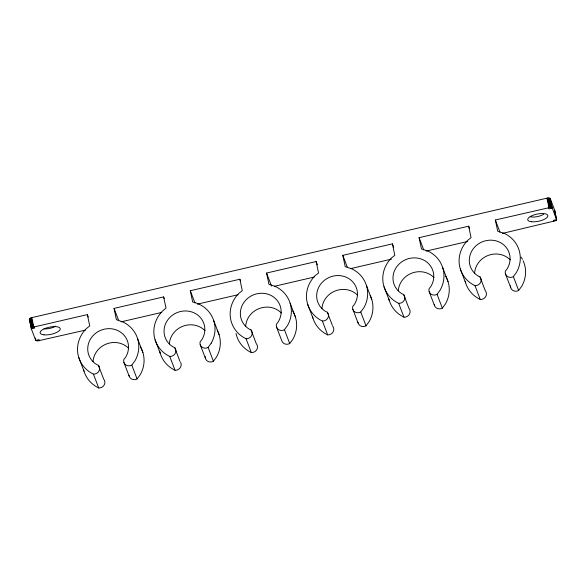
<?xml version="1.0" encoding="UTF-8"?>
<svg xmlns="http://www.w3.org/2000/svg" width="586" height="586" viewBox="0 0 586 586"><rect width="100%" height="100%" fill="white"/><g stroke="black" fill="none" stroke-linecap="round" stroke-linejoin="round"><path stroke-width="0.88" d="M502.407 233.418L556.004 220.622L556.671 219.904L554.715 210.33L550.195 198.493L546.95 198.171L31.791 317.634L29.329 319.121L30.267 321.824M85.549 330.086L37.372 341.001L35.717 340.385L31.285 328.695L31.981 327.808L34.208 326.929L87.351 314.601L88.281 317.048M554.715 210.33L556.583 220.08M556.671 219.904L552.268 208.045L550.217 207.437L495.346 219.992L497.726 231.265L504.385 233.426A30.86 28.795 -20.9 0 1 516.537 272.3L513.373 276.614A5.552 5.179 -20.9 0 1 507.271 276.365A5.552 5.179 -20.9 0 1 505.447 270.9L506.707 269.479A20.576 19.192 -20.9 0 0 500.957 242.904A20.576 19.192 -20.9 0 0 472.682 249.599A20.576 19.192 -20.9 0 0 478.425 276.167L479.956 276.812L485.245 290.649A5.692 5.303 -20.9 0 1 485.75 296.487A5.692 5.303 -20.9 0 1 480.278 299.49A30.86 28.795 -20.9 0 1 465.152 281.214M179.99 361.437L174.709 347.601L173.17 346.956A20.576 19.192 -20.9 0 1 167.428 320.381A20.576 19.192 -20.9 0 1 195.702 313.693A20.576 19.192 -20.9 0 1 201.452 340.261L200.2 341.689A5.552 5.179 -20.9 0 0 202.024 347.146A5.552 5.179 -20.9 0 0 208.118 347.403L211.29 343.081M205.276 356.544A5.552 5.179 -20.9 0 0 207.744 361.269A5.552 5.179 -20.9 0 0 213.407 361.24L216.571 356.925A30.838 28.773 -20.9 0 0 217.157 330.086M236.026 333.485A30.86 28.795 -20.9 0 0 251.343 352.582A5.692 5.303 -20.9 0 0 256.807 349.571A5.692 5.303 -20.9 0 0 256.302 343.74L251.02 329.903L249.49 329.259A20.576 19.192 -20.9 0 1 243.739 302.691A20.576 19.192 -20.9 0 1 272.021 295.996A20.576 19.192 -20.9 0 1 277.764 322.564L276.511 323.992A5.552 5.179 -20.9 0 0 278.335 329.449A5.552 5.179 -20.9 0 0 284.43 329.706L287.601 325.384A30.86 28.795 -20.9 0 0 275.449 286.51L268.937 284.32L266.564 273.047L316.14 261.546L317.378 264.806M276.533 327.025L281.822 340.862A5.552 5.179 -20.9 0 0 289.718 343.543L292.883 339.228A30.86 28.795 -20.9 0 0 292.634 310.932M332.306 325.23L327.332 312.206L325.801 311.562A20.576 19.192 -20.9 0 1 320.051 284.994A20.576 19.192 -20.9 0 1 348.333 278.299A20.576 19.192 -20.9 0 1 354.076 304.867L352.823 306.295A5.552 5.179 -20.9 0 0 354.647 311.752A5.552 5.179 -20.9 0 0 360.742 312.008L363.913 307.687A30.86 28.795 -20.9 0 0 351.761 268.82L345.198 266.637L342.825 255.357L392.4 243.864L393.646 247.116M357.914 322.168A5.552 5.179 -20.9 0 0 366.03 325.845L369.195 321.531A30.86 28.795 -20.9 0 0 370.169 295.439M388.84 298.911A30.86 28.795 -20.9 0 0 403.966 317.187A5.692 5.303 -20.9 0 0 409.431 314.184A5.692 5.303 -20.9 0 0 408.933 308.346L403.644 294.509L402.113 293.864A20.576 19.192 -20.9 0 1 396.363 267.297A20.576 19.192 -20.9 0 1 424.645 260.602A20.576 19.192 -20.9 0 1 430.388 287.169L429.135 288.598A5.552 5.179 -20.9 0 0 430.959 294.062A5.552 5.179 -20.9 0 0 437.061 294.311L440.225 289.989A30.86 28.795 -20.9 0 0 428.073 251.123L421.466 248.955L419.085 237.674L468.661 226.181L469.591 228.621M434.226 304.478A5.552 5.179 -20.9 0 0 442.342 308.148L445.514 303.834A30.86 28.795 -20.9 0 0 445.69 276.262M510.531 285.756A5.552 5.179 -20.9 0 0 512.999 290.48A5.552 5.179 -20.9 0 0 518.654 290.451L521.826 286.136A30.86 28.795 -20.9 0 0 523.152 260.807M83.586 369.693A30.86 28.795 -20.9 0 0 98.719 387.976A5.692 5.303 -20.9 0 0 104.183 384.965A5.692 5.303 -20.9 0 0 103.678 379.135L98.397 365.298L96.858 364.653A20.576 19.192 -20.9 0 1 91.116 338.078A20.576 19.192 -20.9 0 1 119.39 331.39A20.576 19.192 -20.9 0 1 125.14 357.958L123.88 359.386A5.552 5.179 -20.9 0 0 125.712 364.844A5.552 5.179 -20.9 0 0 131.806 365.1L134.985 360.815A30.721 28.663 -20.9 0 0 123.082 322.051L116.416 319.692L114.036 308.412L163.611 296.919L164.234 298.545M128.979 375.26A5.552 5.179 -20.9 0 0 137.087 378.937L140.266 374.652A30.721 28.663 -20.9 0 0 140.581 347.198M211.275 343.074A30.838 28.773 -20.9 0 0 192.677 302.002L190.296 290.729L239.872 279.236L240.494 280.862M31.314 328.856L34.647 328.079L34.208 326.929M552.268 208.045L548.928 208.821L548.489 207.664M35.717 340.385L39.05 339.609L39.489 340.766M556.671 219.582L553.338 220.351L553.777 221.508M121.09 321.846L161.817 312.397M197.357 304.156L238.077 294.714M274.504 286.268L314.338 277.031M350.765 268.586L391.485 259.137M426.139 251.101L467.753 241.454M495.346 219.992L500.012 232.203M513.373 276.614L518.654 290.451M505.476 273.933L510.758 287.77M468.661 226.181L471.071 237.616L467.562 240.45A30.86 28.795 -20.9 0 0 474.997 285.653L480.278 299.49M460.318 268.981L465.599 282.818M442.752 267.787L448.041 281.632M419.085 237.674L423.751 249.885M437.061 294.311L442.342 308.148M429.164 291.63L434.446 305.467M392.4 243.864L394.81 255.306L391.25 258.148A30.86 28.795 -20.9 0 0 398.685 303.35L403.966 317.187M384.006 286.679L389.287 300.515M366.44 285.485L371.722 299.329M342.825 255.357L347.483 267.568M360.742 312.008L366.03 325.845M352.853 309.327L358.134 323.164M316.14 261.546L318.55 272.988L314.938 275.845A30.86 28.795 -20.9 0 0 322.373 321.04L327.655 334.884A5.692 5.303 -20.9 0 0 333.119 331.881A5.692 5.303 -20.9 0 0 332.614 326.043M307.694 304.376L312.975 318.213M290.129 303.182L295.41 317.026M266.564 273.047L271.538 286.071M284.43 329.706L289.718 343.543M239.872 279.236L242.289 290.671L238.619 293.542A30.86 28.795 -20.9 0 0 246.061 338.737L251.343 352.582M213.817 320.879L219.098 334.723M190.296 290.729L194.962 302.94M208.118 347.403L213.407 361.24M200.222 344.722L205.51 358.559M163.611 296.919L166.028 308.111L162.307 311.239A30.86 28.795 -20.9 0 0 169.742 356.435L175.031 370.279A5.692 5.303 -20.9 0 0 180.21 367.722A5.692 5.303 -20.9 0 0 180.576 362.287M155.063 339.763L160.352 353.607M137.607 338.723L142.896 352.56M114.036 308.412L118.702 320.623M131.806 365.1L137.087 378.937M123.91 362.419L129.198 376.256M87.351 314.601L89.739 325.919L85.996 328.936A30.86 28.795 -20.9 0 0 93.43 374.132L98.719 387.976M78.751 357.46L84.04 371.304M554.642 211.707L555.543 215.985M550.195 198.493L552.18 207.898M550.056 198.368L552.041 207.774M549.858 198.258L551.844 207.664M549.617 198.163L551.602 207.576M549.324 198.097L551.309 207.503M548.994 198.053L550.979 207.459M548.628 198.024L550.613 207.437M548.232 198.031L550.217 207.437M547.815 198.053L549.8 207.459M547.39 198.097L549.368 207.503M546.95 198.171L548.928 207.576M31.791 317.634L33.776 327.039M31.373 317.759L33.358 327.164M30.985 317.905L32.962 327.31M35.263 337.961L35.805 340.532M30.619 318.059L32.596 327.471M30.282 318.227L32.267 327.633M29.996 318.403L31.981 327.808M29.747 318.586L31.732 327.992M29.556 318.769L31.541 328.175M29.417 318.945L31.395 328.35M29.329 319.121L31.285 328.695M474.609 273.083A20.576 19.192 -20.9 0 1 488.336 255.364A20.576 19.192 -20.9 0 1 510.26 259.884M521.122 257.137A30.86 28.795 -20.9 0 1 522.412 259.298M398.297 290.781A20.576 19.192 -20.9 0 1 412.024 273.061A20.576 19.192 -20.9 0 1 433.948 277.581M327.655 334.884A30.86 28.795 -20.9 0 1 312.528 316.608M321.985 308.478A20.576 19.192 -20.9 0 1 335.712 290.759A20.576 19.192 -20.9 0 1 357.636 295.278M245.673 326.175A20.576 19.192 -20.9 0 1 259.4 308.456A20.576 19.192 -20.9 0 1 281.324 312.975M169.361 343.872A20.576 19.192 -20.9 0 1 183.088 326.153A20.576 19.192 -20.9 0 1 205.012 330.672M175.031 370.279A30.86 28.795 -20.9 0 1 159.714 351.182M93.042 361.569A20.576 19.192 -20.9 0 1 106.769 343.85A20.576 19.192 -20.9 0 1 128.693 348.362M98.397 365.298A5.692 5.303 -20.9 0 1 98.895 371.128A5.692 5.303 -20.9 0 1 93.43 374.132M174.709 347.601A5.692 5.303 -20.9 0 1 175.214 353.431A5.692 5.303 -20.9 0 1 169.742 356.435M251.02 329.903A5.692 5.303 -20.9 0 1 251.526 335.734A5.692 5.303 -20.9 0 1 246.061 338.737M327.332 312.206A5.692 5.303 -20.9 0 1 327.838 318.037A5.692 5.303 -20.9 0 1 322.373 321.04M403.644 294.509A5.692 5.303 -20.9 0 1 404.15 300.34A5.692 5.303 -20.9 0 1 398.685 303.35M479.956 276.812A5.692 5.303 -20.9 0 1 480.461 282.642A5.692 5.303 -20.9 0 1 474.997 285.653M55.743 326.094A8.57 3.055 -11.9 0 1 43.95 328.827M543.603 214.278A8.57 3.055 -11.9 0 1 530.257 216.717M44.053 334.84A10.284 3.663 -11.9 0 0 60.204 329.405A10.284 3.663 -11.9 0 0 46.323 328.014A10.284 3.663 -11.9 0 0 44.053 334.84M531.649 221.764A10.284 3.663 -11.9 0 0 547.8 216.337A10.284 3.663 -11.9 0 0 533.927 214.937A10.284 3.663 -11.9 0 0 531.649 221.764"/></g></svg>
